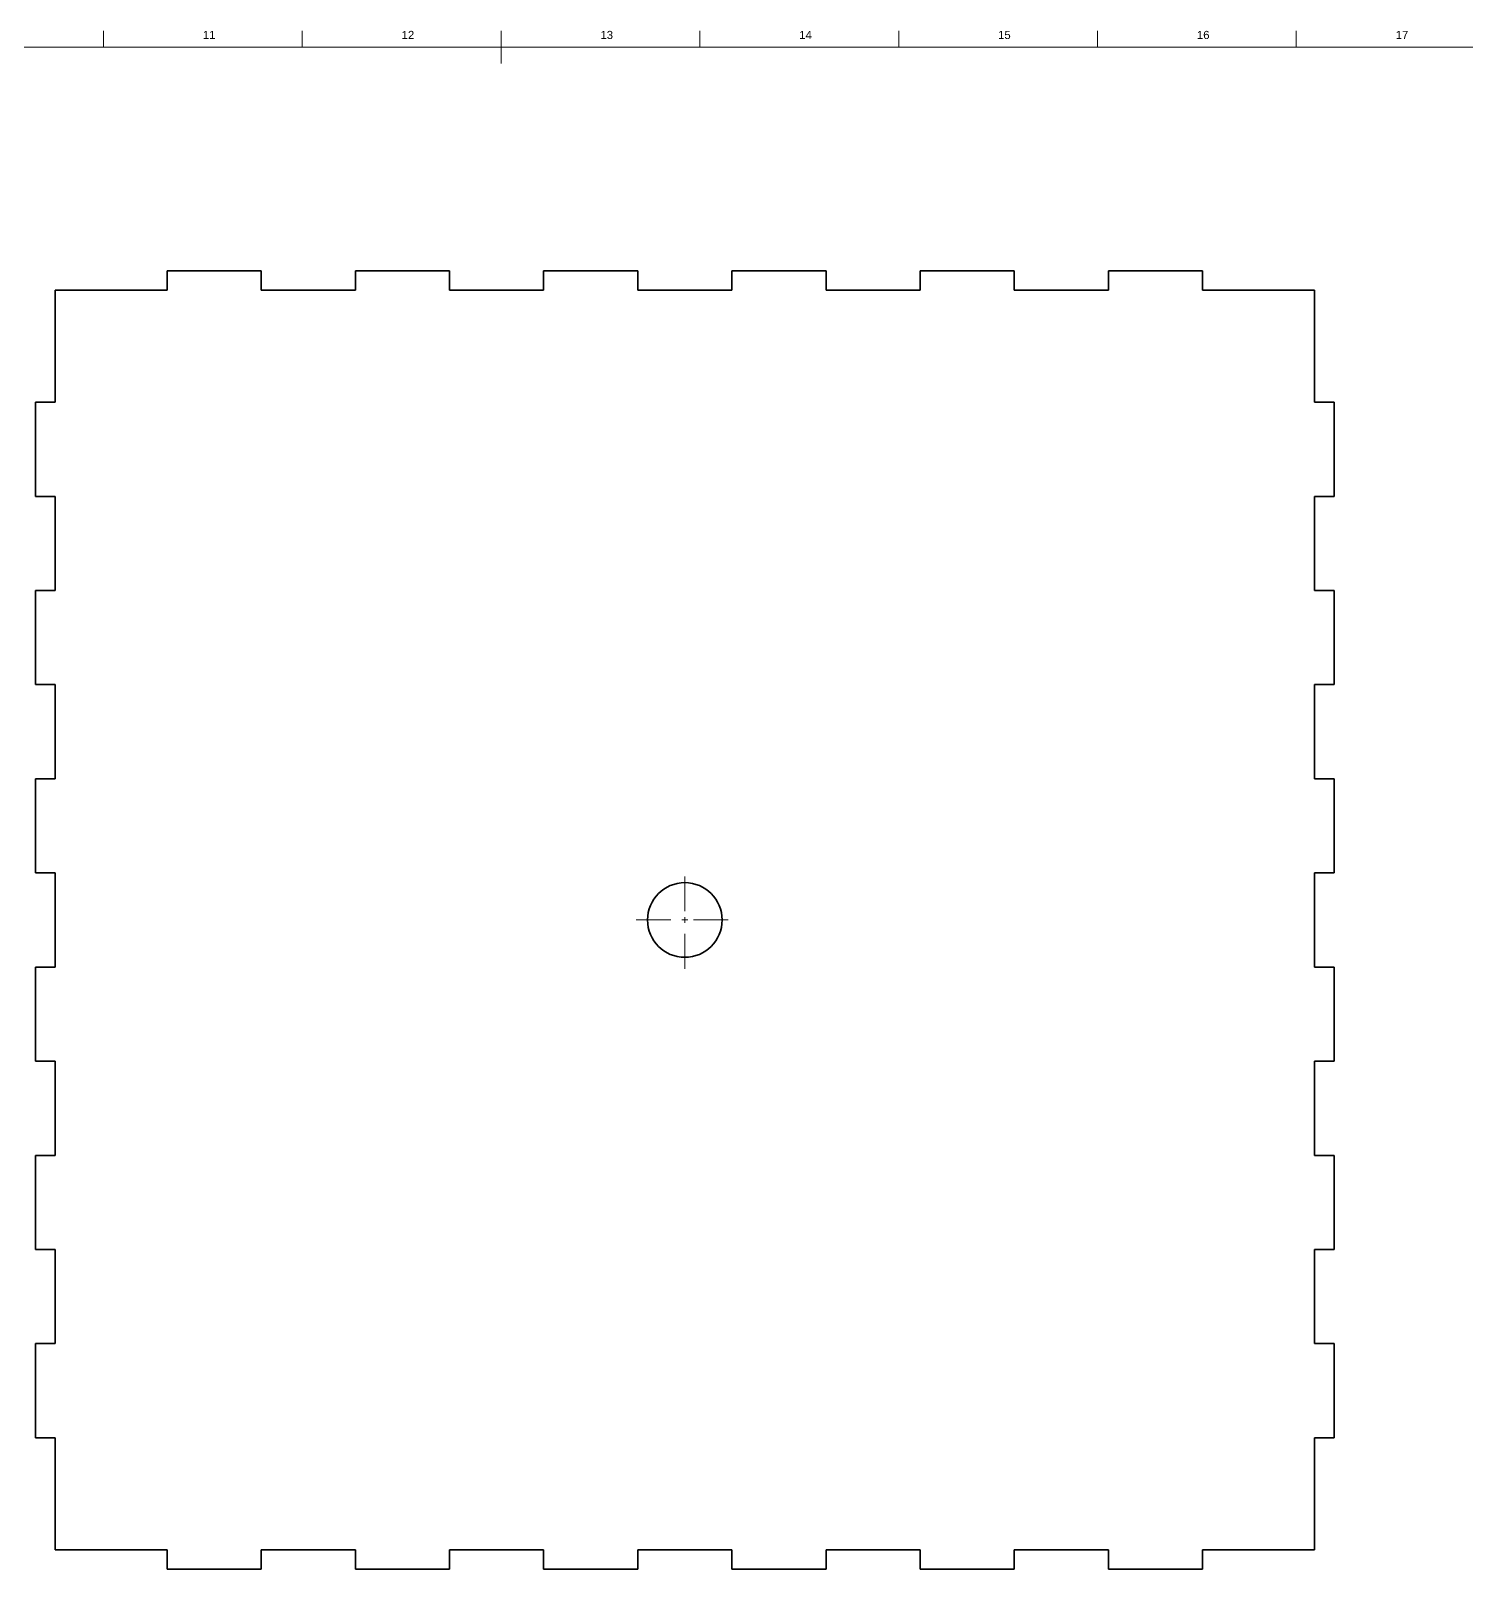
# Model space of a CAD drawing. Header units: millimetres. Extents: x 0 to 1500, y 0 to 1600.
# Drawn here: x 610.1 to 1052.4, y 1121.1 to 1595 of the extents above; entities that cross this region are included whole.
import ezdxf

# ---------------------------------------------------------------- set-up
doc = ezdxf.new("R2010")
doc.units = ezdxf.units.MM
doc.header["$LTSCALE"] = 0.75
doc.linetypes.add('CENTER2', pattern=[28.575, 19.05, -3.175, 3.175, -3.175])
for name, color, linetype, lineweight in [('BORDER', 7, 'Continuous', 18), ('Smart Centers', 7, 'CENTER2', 18), ('Visible', 7, 'Continuous', 35)]:
    doc.layers.add(name, color=color, linetype=linetype, lineweight=lineweight)
doc.styles.get("Standard").update_dxf_attribs({"font": 'arial.ttf'})

# ---------------------------------------------------------------- blocks, each defined once
blk = doc.blocks.new('Custom1500.000000x1600.000000x24x16')
for p, q in [((632.5, 1590), (632.5, 1595)), ((693.75, 1590), (693.75, 1595)), ((755, 1585), (755, 1595)), ((816.25, 1590), (816.25, 1595)), ((877.5, 1590), (877.5, 1595)), ((938.75, 1590), (938.75, 1595)), ((1000, 1590), (1000, 1595)), ((20, 1590), (1490, 1590))]:
    blk.add_line(p, q)
at = {"char_height": 2.5, "attachment_point": 1}
for s, insert in [('11', (663.125, 1595)), ('12', (724.375, 1595)), ('13', (785.625, 1595)), ('14', (846.875, 1595)), ('15', (908.125, 1595)), ('16', (969.375, 1595)), ('17', (1030.625, 1595))]:
    blk.add_mtext(s, dxfattribs=dict(at, insert=insert))
blk = doc.blocks.new('*U4')
at = {"layer": 'Smart Centers', "color": 0, "ltscale": 0.75, "transparency": 16777216}
for p, q in [((0, 2.678906), (0, 15)), ((-15, 0), (-2.678906, 0)), ((2.678906, 0), (15, 0)), ((0, -15), (0, -2.678906))]:
    blk.add_line(p, q, dxfattribs=at)
at = {"layer": 'Smart Centers', "color": 0, "linetype": 'Continuous', "ltscale": 0.75, "transparency": 16777216}
for p, q in [((-0.892969, 0), (0.892969, 0)), ((0, -0.892969), (0, 0.892969))]:
    blk.add_line(p, q, dxfattribs=at)

msp = doc.modelspace()

# ---------------------------------------------------------------- linework, layer by layer
at = {"layer": 'Visible'}
for p, q in [((652.122471, 1521.112944), (652.122471, 1515.112944)), ((681.122471, 1521.112944), (652.122471, 1521.112944)), ((681.122471, 1515.112944), (681.122471, 1521.112944)), ((710.122471, 1521.112944), (710.122471, 1515.112944)), ((739.122471, 1521.112944), (710.122471, 1521.112944)), ((739.122471, 1515.112944), (739.122471, 1521.112944)), ((768.122471, 1521.112944), (768.122471, 1515.112944)), ((797.122471, 1521.112944), (768.122471, 1521.112944)), ((797.122471, 1515.112944), (797.122471, 1521.112944)), ((826.122471, 1521.112944), (826.122471, 1515.112944)), ((855.122471, 1521.112944), (826.122471, 1521.112944)), ((855.122471, 1515.112944), (855.122471, 1521.112944)), ((884.122471, 1521.112944), (884.122471, 1515.112944)), ((913.122471, 1521.112944), (884.122471, 1521.112944)), ((913.122471, 1515.112944), (913.122471, 1521.112944)), ((942.122471, 1521.112944), (942.122471, 1515.112944)), ((971.122471, 1521.112944), (942.122471, 1521.112944)), ((971.122471, 1515.112944), (971.122471, 1521.112944)), ((617.622471, 1515.112944), (617.622471, 1480.612944)), ((652.122471, 1515.112944), (617.622471, 1515.112944)), ((710.122471, 1515.112944), (681.122471, 1515.112944)), ((768.122471, 1515.112944), (739.122471, 1515.112944)), ((826.122471, 1515.112944), (797.122471, 1515.112944)), ((884.122471, 1515.112944), (855.122471, 1515.112944)), ((942.122471, 1515.112944), (913.122471, 1515.112944)), ((1005.622471, 1515.112944), (971.122471, 1515.112944)), ((1005.622471, 1480.612944), (1005.622471, 1515.112944)), ((611.622471, 1480.612944), (611.622471, 1451.612944)), ((617.622471, 1480.612944), (611.622471, 1480.612944)), ((1011.622471, 1480.612944), (1005.622471, 1480.612944)), ((1011.622471, 1451.612944), (1011.622471, 1480.612944)), ((611.622471, 1451.612944), (617.622471, 1451.612944)), ((617.622471, 1451.612944), (617.622471, 1422.612944)), ((1005.622471, 1451.612944), (1011.622471, 1451.612944)), ((1005.622471, 1422.612944), (1005.622471, 1451.612944)), ((611.622471, 1422.612944), (611.622471, 1393.612944)), ((617.622471, 1422.612944), (611.622471, 1422.612944)), ((1011.622471, 1422.612944), (1005.622471, 1422.612944)), ((1011.622471, 1393.612944), (1011.622471, 1422.612944)), ((611.622471, 1393.612944), (617.622471, 1393.612944)), ((617.622471, 1393.612944), (617.622471, 1364.612944)), ((1005.622471, 1393.612944), (1011.622471, 1393.612944)), ((1005.622471, 1364.612944), (1005.622471, 1393.612944)), ((611.622471, 1364.612944), (611.622471, 1335.612944)), ((617.622471, 1364.612944), (611.622471, 1364.612944)), ((1011.622471, 1364.612944), (1005.622471, 1364.612944)), ((1011.622471, 1335.612944), (1011.622471, 1364.612944)), ((611.622471, 1335.612944), (617.622471, 1335.612944)), ((617.622471, 1335.612944), (617.622471, 1306.612944)), ((1005.622471, 1335.612944), (1011.622471, 1335.612944)), ((1005.622471, 1306.612944), (1005.622471, 1335.612944)), ((611.622471, 1306.612944), (611.622471, 1277.612944)), ((617.622471, 1306.612944), (611.622471, 1306.612944)), ((1011.622471, 1306.612944), (1005.622471, 1306.612944)), ((1011.622471, 1277.612944), (1011.622471, 1306.612944)), ((611.622471, 1277.612944), (617.622471, 1277.612944)), ((617.622471, 1277.612944), (617.622471, 1248.612944)), ((1005.622471, 1277.612944), (1011.622471, 1277.612944)), ((1005.622471, 1248.612944), (1005.622471, 1277.612944)), ((611.622471, 1248.612944), (611.622471, 1219.612944)), ((617.622471, 1248.612944), (611.622471, 1248.612944)), ((1011.622471, 1248.612944), (1005.622471, 1248.612944)), ((1011.622471, 1219.612944), (1011.622471, 1248.612944)), ((611.622471, 1219.612944), (617.622471, 1219.612944)), ((617.622471, 1219.612944), (617.622471, 1190.612944)), ((1005.622471, 1219.612944), (1011.622471, 1219.612944)), ((1005.622471, 1190.612944), (1005.622471, 1219.612944)), ((611.622471, 1190.612944), (611.622471, 1161.612944)), ((617.622471, 1190.612944), (611.622471, 1190.612944)), ((1011.622471, 1190.612944), (1005.622471, 1190.612944)), ((1011.622471, 1161.612944), (1011.622471, 1190.612944)), ((611.622471, 1161.612944), (617.622471, 1161.612944)), ((617.622471, 1161.612944), (617.622471, 1127.112944)), ((1005.622471, 1161.612944), (1011.622471, 1161.612944)), ((1005.622471, 1127.112944), (1005.622471, 1161.612944)), ((617.622471, 1127.112944), (652.122471, 1127.112944)), ((652.122471, 1127.112944), (652.122471, 1121.112944)), ((681.122471, 1127.112944), (710.122471, 1127.112944)), ((681.122471, 1121.112944), (681.122471, 1127.112944)), ((710.122471, 1127.112944), (710.122471, 1121.112944)), ((739.122471, 1127.112944), (768.122471, 1127.112944)), ((739.122471, 1121.112944), (739.122471, 1127.112944)), ((768.122471, 1127.112944), (768.122471, 1121.112944)), ((797.122471, 1127.112944), (826.122471, 1127.112944)), ((797.122471, 1121.112944), (797.122471, 1127.112944)), ((826.122471, 1127.112944), (826.122471, 1121.112944)), ((855.122471, 1127.112944), (884.122471, 1127.112944)), ((855.122471, 1121.112944), (855.122471, 1127.112944)), ((884.122471, 1127.112944), (884.122471, 1121.112944)), ((913.122471, 1127.112944), (942.122471, 1127.112944)), ((913.122471, 1121.112944), (913.122471, 1127.112944)), ((942.122471, 1127.112944), (942.122471, 1121.112944)), ((971.122471, 1127.112944), (1005.622471, 1127.112944)), ((971.122471, 1121.112944), (971.122471, 1127.112944)), ((652.122471, 1121.112944), (681.122471, 1121.112944)), ((710.122471, 1121.112944), (739.122471, 1121.112944)), ((768.122471, 1121.112944), (797.122471, 1121.112944)), ((826.122471, 1121.112944), (855.122471, 1121.112944)), ((884.122471, 1121.112944), (913.122471, 1121.112944)), ((942.122471, 1121.112944), (971.122471, 1121.112944))]:
    msp.add_line(p, q, dxfattribs=at)
at = {"layer": 'Visible', "extrusion": (0, 0, -1)}
msp.add_circle((-811.622483, 1321.112913), 11.5, dxfattribs=at)

# ---------------------------------------------------------------- block references
at = {"layer": 'BORDER'}
msp.add_blockref('Custom1500.000000x1600.000000x24x16', (0, 0), dxfattribs=at)
at = {"layer": 'Smart Centers', "ltscale": 0.75}
msp.add_blockref('*U4', (811.622483, 1321.112913), dxfattribs=at)

doc.saveas('drawing.dxf')
